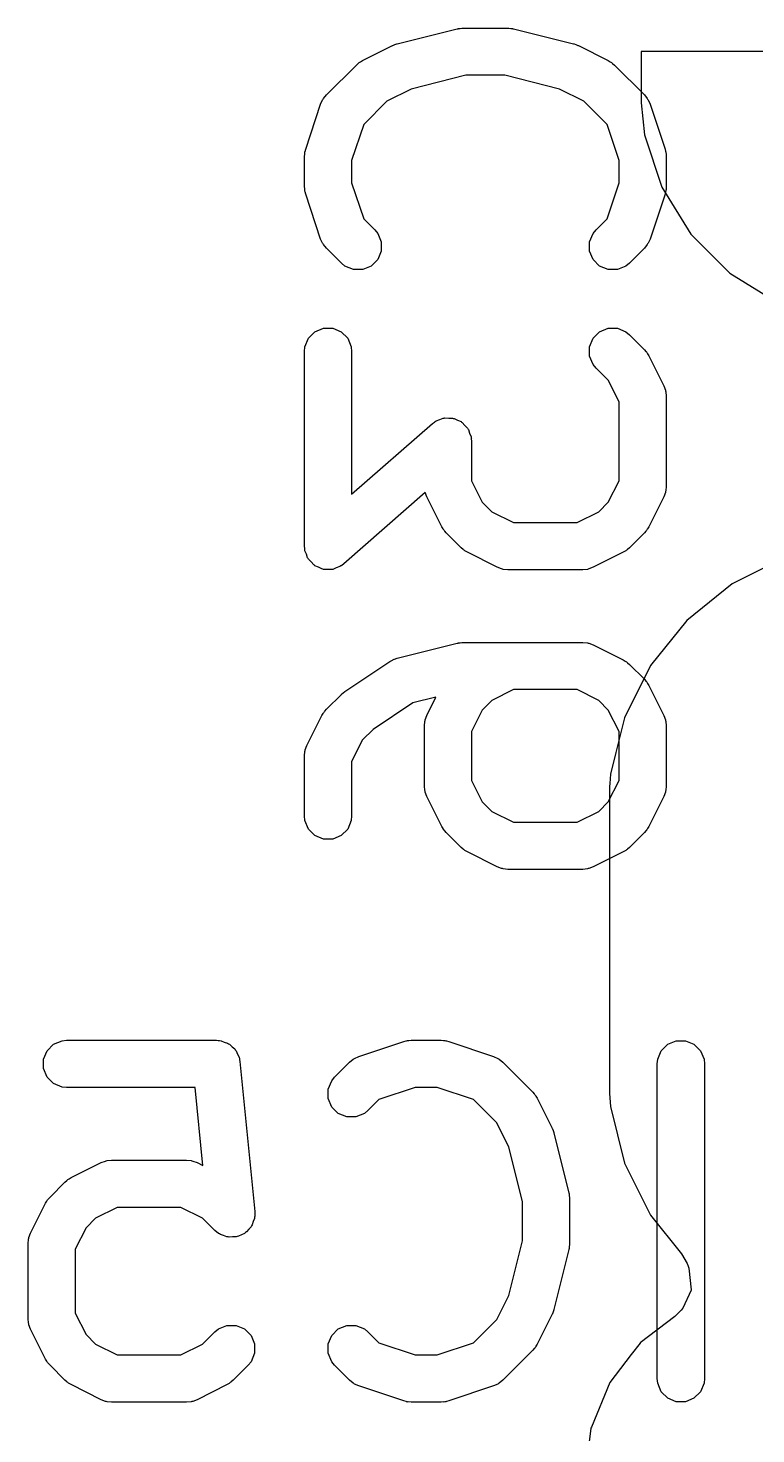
# Model space of a CAD drawing. Header units: inches. Extents: x 1.3 to 5.24, y -7.03 to -1.12.
# Drawn here: x 2.0926 to 2.1836, y -5.7729 to -5.597 of the extents above; entities that cross this region are included whole.
import ezdxf

# ---------------------------------------------------------------- set-up
doc = ezdxf.new("R2010")
doc.units = ezdxf.units.IN
doc.header["$MEASUREMENT"] = 0
doc.layers.add('B.Cu', color=153, linetype='CONTINUOUS', true_color=0x4d7fc4)
doc.layers.add('B.Silkscreen', color=31, linetype='CONTINUOUS', true_color=0xe8b2a7)

msp = doc.modelspace()

# ---------------------------------------------------------------- linework, layer by layer
at = {"layer": 'B.Cu', "linetype": 'CONTINUOUS'}
for p, q in [((2.16929, -5.5999), (2.16929, -5.6063)), ((2.18898, -5.5999), (2.16929, -5.5999)), ((2.16929, -5.6063), (2.1697, -5.61034)), ((2.1697, -5.61034), (2.1697, -5.61034)), ((2.1697, -5.61034), (2.1697, -5.61034)), ((2.1697, -5.61034), (2.17188, -5.61689)), ((2.17188, -5.61689), (2.17188, -5.61689)), ((2.17188, -5.61689), (2.1755, -5.62277)), ((2.1755, -5.62277), (2.18038, -5.62765)), ((2.18038, -5.62765), (2.18625, -5.63127)), ((2.18719, -5.66327), (2.18068, -5.6665)), ((2.18068, -5.6665), (2.175, -5.67107)), ((2.175, -5.67107), (2.17044, -5.67674)), ((2.175, -5.67107), (2.175, -5.67107)), ((2.17044, -5.67674), (2.16721, -5.68326)), ((2.17044, -5.67674), (2.17044, -5.67674)), ((2.1672, -5.68327), (2.16613, -5.6876)), ((2.16721, -5.68326), (2.1672, -5.68327)), ((2.16613, -5.6876), (2.16545, -5.69033)), ((2.16537, -5.6915), (2.16534, -5.69187)), ((2.16545, -5.69033), (2.16537, -5.6915)), ((2.16534, -5.69192), (2.16533, -5.69197)), ((2.16533, -5.69197), (2.16533, -5.73027)), ((2.16534, -5.69187), (2.16534, -5.69192)), ((2.16533, -5.73027), (2.16545, -5.73191)), ((2.16545, -5.73191), (2.16545, -5.73191)), ((2.16545, -5.73191), (2.1672, -5.73898)), ((2.1672, -5.73898), (2.1672, -5.73898)), ((2.1672, -5.73898), (2.1672, -5.73898)), ((2.1672, -5.73898), (2.17044, -5.7455)), ((2.17044, -5.7455), (2.17433, -5.75034)), ((2.17433, -5.75034), (2.17433, -5.75034)), ((2.17433, -5.75034), (2.17504, -5.75154)), ((2.17504, -5.75154), (2.17517, -5.75186)), ((2.17517, -5.75186), (2.17527, -5.75211)), ((2.17527, -5.75211), (2.17556, -5.75484)), ((2.17556, -5.75488), (2.17451, -5.75712)), ((2.17556, -5.75484), (2.17556, -5.75488)), ((2.1735, -5.75816), (2.16916, -5.76148)), ((2.17429, -5.7574), (2.1735, -5.75816)), ((2.17451, -5.75712), (2.17429, -5.7574)), ((2.16916, -5.76149), (2.16805, -5.76294)), ((2.16916, -5.76148), (2.16916, -5.76149)), ((2.16805, -5.76294), (2.16537, -5.76642)), ((2.16805, -5.76294), (2.16805, -5.76294)), ((2.16537, -5.76642), (2.16306, -5.77201)), ((2.16537, -5.76642), (2.16537, -5.76642)), ((2.16299, -5.77217), (2.16238, -5.7768)), ((2.163, -5.77213), (2.16299, -5.77217)), ((2.16306, -5.77201), (2.163, -5.77213))]:
    msp.add_line(p, q, dxfattribs=at)
at = {"layer": 'B.Silkscreen', "linetype": 'CONTINUOUS'}
for p, q in [((2.13877, -5.59894), (2.14627, -5.59706)), ((2.14627, -5.59706), (2.14637, -5.59705)), ((2.14637, -5.59705), (2.14641, -5.59703)), ((2.14641, -5.59703), (2.14662, -5.59701)), ((2.14662, -5.59701), (2.14684, -5.59698)), ((2.14684, -5.59698), (2.14688, -5.59698)), ((2.14688, -5.59698), (2.14698, -5.59697)), ((2.14698, -5.59697), (2.15261, -5.59697)), ((2.15261, -5.59697), (2.15271, -5.59698)), ((2.15271, -5.59698), (2.15275, -5.59698)), ((2.15275, -5.59698), (2.15297, -5.59701)), ((2.15297, -5.59701), (2.15318, -5.59703)), ((2.15318, -5.59703), (2.15322, -5.59705)), ((2.15322, -5.59705), (2.15332, -5.59706)), ((2.15332, -5.59706), (2.16082, -5.59894)), ((2.13441, -5.60103), (2.13816, -5.59916)), ((2.13816, -5.59916), (2.13821, -5.59914)), ((2.13821, -5.59914), (2.13822, -5.59913)), ((2.13822, -5.59913), (2.13847, -5.59904)), ((2.13847, -5.59904), (2.1387, -5.59895)), ((2.1387, -5.59895), (2.13873, -5.59895)), ((2.13873, -5.59895), (2.13877, -5.59894)), ((2.16082, -5.59894), (2.16087, -5.59895)), ((2.16087, -5.59895), (2.16089, -5.59895)), ((2.16089, -5.59895), (2.16113, -5.59904)), ((2.16113, -5.59904), (2.16137, -5.59913)), ((2.16137, -5.59913), (2.16139, -5.59914)), ((2.16139, -5.59914), (2.16143, -5.59916)), ((2.16143, -5.59916), (2.16518, -5.60103)), ((2.1299, -5.60534), (2.13365, -5.60159)), ((2.13365, -5.60159), (2.13387, -5.6014)), ((2.13387, -5.6014), (2.13392, -5.60134)), ((2.13392, -5.60134), (2.13401, -5.60129)), ((2.13401, -5.60129), (2.13409, -5.60122)), ((2.13409, -5.60122), (2.13417, -5.60119)), ((2.13417, -5.60119), (2.13441, -5.60103)), ((2.16518, -5.60103), (2.16543, -5.60119)), ((2.16543, -5.60119), (2.1655, -5.60122)), ((2.1655, -5.60122), (2.16558, -5.60129)), ((2.16558, -5.60129), (2.16567, -5.60134)), ((2.16567, -5.60134), (2.16572, -5.6014)), ((2.16572, -5.6014), (2.16594, -5.60159)), ((2.16594, -5.60159), (2.16969, -5.60534)), ((2.14735, -5.60288), (2.14052, -5.60459)), ((2.15224, -5.60288), (2.14735, -5.60288)), ((2.15908, -5.60459), (2.15224, -5.60288)), ((2.12953, -5.60578), (2.1299, -5.60534)), ((2.14052, -5.60459), (2.13748, -5.6061)), ((2.16211, -5.6061), (2.15908, -5.60459)), ((2.16969, -5.60534), (2.17006, -5.60578)), ((2.12731, -5.61211), (2.12918, -5.60649)), ((2.12918, -5.60649), (2.12942, -5.60596)), ((2.12942, -5.60596), (2.12949, -5.60588)), ((2.12949, -5.60588), (2.12953, -5.60578)), ((2.13748, -5.6061), (2.13457, -5.60902)), ((2.16503, -5.60902), (2.16211, -5.6061)), ((2.17006, -5.60578), (2.1701, -5.60588)), ((2.1701, -5.60588), (2.17017, -5.60596)), ((2.17017, -5.60596), (2.17041, -5.60649)), ((2.17041, -5.60649), (2.17228, -5.61211)), ((2.13457, -5.60902), (2.13306, -5.61353)), ((2.16653, -5.61353), (2.16503, -5.60902)), ((2.1272, -5.61258), (2.12721, -5.61247)), ((2.12721, -5.61247), (2.12724, -5.6124)), ((2.12724, -5.6124), (2.12731, -5.61211)), ((2.17228, -5.61211), (2.17235, -5.6124)), ((2.17235, -5.6124), (2.17238, -5.61247)), ((2.17238, -5.61247), (2.17239, -5.61258)), ((2.12716, -5.61305), (2.12719, -5.61276)), ((2.12716, -5.6168), (2.12716, -5.61305)), ((2.12718, -5.61268), (2.1272, -5.61258)), ((2.12719, -5.61276), (2.12718, -5.61268)), ((2.13306, -5.61353), (2.13306, -5.61632)), ((2.16653, -5.61632), (2.16653, -5.61353)), ((2.17239, -5.61258), (2.17241, -5.61268)), ((2.17241, -5.61268), (2.17241, -5.61276)), ((2.17241, -5.61276), (2.17243, -5.61305)), ((2.17243, -5.61305), (2.17243, -5.6168)), ((2.12719, -5.61709), (2.12716, -5.6168)), ((2.12718, -5.61717), (2.12719, -5.61709)), ((2.1272, -5.61727), (2.12718, -5.61717)), ((2.12721, -5.61737), (2.1272, -5.61727)), ((2.12724, -5.61745), (2.12721, -5.61737)), ((2.12731, -5.61773), (2.12724, -5.61745)), ((2.12918, -5.62336), (2.12731, -5.61773)), ((2.13306, -5.61632), (2.13457, -5.62083)), ((2.16503, -5.62083), (2.16653, -5.61632)), ((2.17228, -5.61773), (2.17041, -5.62336)), ((2.17235, -5.61745), (2.17228, -5.61773)), ((2.17238, -5.61737), (2.17235, -5.61745)), ((2.17239, -5.61727), (2.17238, -5.61737)), ((2.17241, -5.61717), (2.17239, -5.61727)), ((2.17243, -5.6168), (2.17241, -5.61709)), ((2.17241, -5.61709), (2.17241, -5.61717)), ((2.13457, -5.62083), (2.13595, -5.62221)), ((2.16364, -5.62221), (2.16503, -5.62083)), ((2.13595, -5.62221), (2.13632, -5.62266)), ((2.13632, -5.62266), (2.13676, -5.62372)), ((2.16284, -5.62372), (2.16328, -5.62266)), ((2.16328, -5.62266), (2.16364, -5.62221)), ((2.12942, -5.62388), (2.12918, -5.62336)), ((2.12949, -5.62396), (2.12942, -5.62388)), ((2.12953, -5.62406), (2.12949, -5.62396)), ((2.1299, -5.62451), (2.12953, -5.62406)), ((2.13177, -5.62638), (2.1299, -5.62451)), ((2.13676, -5.62372), (2.13676, -5.62487)), ((2.16284, -5.62487), (2.16284, -5.62372)), ((2.16969, -5.62451), (2.16782, -5.62638)), ((2.17006, -5.62406), (2.16969, -5.62451)), ((2.1701, -5.62396), (2.17006, -5.62406)), ((2.17017, -5.62388), (2.1701, -5.62396)), ((2.17041, -5.62336), (2.17017, -5.62388)), ((2.13222, -5.62675), (2.13177, -5.62638)), ((2.13632, -5.62594), (2.1355, -5.62675)), ((2.13676, -5.62487), (2.13632, -5.62594)), ((2.16328, -5.62594), (2.16284, -5.62487)), ((2.16409, -5.62675), (2.16328, -5.62594)), ((2.16782, -5.62638), (2.16737, -5.62675)), ((2.13328, -5.62719), (2.13222, -5.62675)), ((2.13444, -5.62719), (2.13328, -5.62719)), ((2.1355, -5.62675), (2.13444, -5.62719)), ((2.16516, -5.62719), (2.16409, -5.62675)), ((2.16631, -5.62719), (2.16516, -5.62719)), ((2.16737, -5.62675), (2.16631, -5.62719)), ((2.12766, -5.63578), (2.12847, -5.63497)), ((2.12847, -5.63497), (2.12953, -5.63452)), ((2.12953, -5.63452), (2.13069, -5.63452)), ((2.13069, -5.63452), (2.13175, -5.63497)), ((2.13175, -5.63497), (2.13257, -5.63578)), ((2.16328, -5.63578), (2.16409, -5.63497)), ((2.16409, -5.63497), (2.16516, -5.63452)), ((2.16516, -5.63452), (2.16631, -5.63452)), ((2.16631, -5.63452), (2.16737, -5.63497)), ((2.16737, -5.63497), (2.16782, -5.63533)), ((2.16782, -5.63533), (2.16969, -5.63721)), ((2.12716, -5.63742), (2.12721, -5.63684)), ((2.12721, -5.63684), (2.12766, -5.63578)), ((2.13257, -5.63578), (2.13301, -5.63684)), ((2.13301, -5.63684), (2.13306, -5.63742)), ((2.16284, -5.63684), (2.16328, -5.63578)), ((2.16284, -5.638), (2.16284, -5.63684)), ((2.12716, -5.66179), (2.12716, -5.63742)), ((2.13306, -5.63742), (2.13306, -5.65529)), ((2.16328, -5.63906), (2.16284, -5.638)), ((2.16969, -5.63721), (2.16988, -5.63743)), ((2.16988, -5.63743), (2.16994, -5.63748)), ((2.16994, -5.63748), (2.16999, -5.63757)), ((2.16999, -5.63757), (2.17006, -5.63765)), ((2.17006, -5.63765), (2.17009, -5.63773)), ((2.17009, -5.63773), (2.17025, -5.63797)), ((2.17025, -5.63797), (2.17212, -5.64172)), ((2.16364, -5.63951), (2.16328, -5.63906)), ((2.16518, -5.64104), (2.16364, -5.63951)), ((2.16653, -5.64374), (2.16518, -5.64104)), ((2.17212, -5.64172), (2.17233, -5.64226)), ((2.17233, -5.64226), (2.17234, -5.64237)), ((2.17234, -5.64237), (2.17238, -5.64247)), ((2.16653, -5.6536), (2.16653, -5.64374)), ((2.17238, -5.64247), (2.17243, -5.64304)), ((2.17243, -5.64304), (2.17243, -5.65429)), ((2.14364, -5.64611), (2.14409, -5.64596)), ((2.14409, -5.64596), (2.14453, -5.64577)), ((2.14453, -5.64577), (2.14463, -5.64577)), ((2.14463, -5.64577), (2.14473, -5.64574)), ((2.14473, -5.64574), (2.14521, -5.64577)), ((2.14521, -5.64577), (2.14569, -5.64577)), ((2.14569, -5.64577), (2.14578, -5.64581)), ((2.14578, -5.64581), (2.14588, -5.64582)), ((2.14588, -5.64582), (2.14631, -5.64603)), ((2.13306, -5.65529), (2.14316, -5.64645)), ((2.14316, -5.64645), (2.14341, -5.64627)), ((2.14341, -5.64627), (2.14347, -5.64621)), ((2.14347, -5.64621), (2.14352, -5.64619)), ((2.14352, -5.64619), (2.14364, -5.64611)), ((2.14631, -5.64603), (2.14675, -5.64621)), ((2.14675, -5.64621), (2.14682, -5.64628)), ((2.14682, -5.64628), (2.14691, -5.64633)), ((2.14691, -5.64633), (2.14723, -5.64669)), ((2.14723, -5.64669), (2.14756, -5.64703)), ((2.14756, -5.64703), (2.1476, -5.64712)), ((2.1476, -5.64712), (2.14767, -5.6472)), ((2.14767, -5.6472), (2.14782, -5.64765)), ((2.14782, -5.64765), (2.14801, -5.64809)), ((2.14801, -5.64809), (2.14802, -5.64823)), ((2.14802, -5.64823), (2.14804, -5.64829)), ((2.14804, -5.64829), (2.14803, -5.64836)), ((2.14803, -5.64836), (2.14806, -5.64867)), ((2.14806, -5.64867), (2.14806, -5.6536)), ((2.14806, -5.6536), (2.14941, -5.65629)), ((2.16518, -5.65629), (2.16653, -5.6536)), ((2.17243, -5.65429), (2.17238, -5.65487)), ((2.14226, -5.65508), (2.13206, -5.66401)), ((2.14247, -5.65561), (2.14226, -5.65508)), ((2.14434, -5.65936), (2.14247, -5.65561)), ((2.14941, -5.65629), (2.15061, -5.65749)), ((2.16398, -5.65749), (2.16518, -5.65629)), ((2.17212, -5.65561), (2.17025, -5.65936)), ((2.17233, -5.65507), (2.17212, -5.65561)), ((2.17234, -5.65497), (2.17233, -5.65507)), ((2.17238, -5.65487), (2.17234, -5.65497)), ((2.15061, -5.65749), (2.15331, -5.65884)), ((2.16128, -5.65884), (2.16398, -5.65749)), ((2.1445, -5.65961), (2.14434, -5.65936)), ((2.14453, -5.65968), (2.1445, -5.65961)), ((2.1446, -5.65976), (2.14453, -5.65968)), ((2.14465, -5.65985), (2.1446, -5.65976)), ((2.14471, -5.6599), (2.14465, -5.65985)), ((2.1449, -5.66013), (2.14471, -5.6599)), ((2.15331, -5.65884), (2.16128, -5.65884)), ((2.16988, -5.6599), (2.16969, -5.66013)), ((2.16994, -5.65985), (2.16988, -5.6599)), ((2.16999, -5.65976), (2.16994, -5.65985)), ((2.17006, -5.65968), (2.16999, -5.65976)), ((2.17009, -5.65961), (2.17006, -5.65968)), ((2.17025, -5.65936), (2.17009, -5.65961)), ((2.12719, -5.6621), (2.12716, -5.66179)), ((2.14677, -5.66201), (2.1449, -5.66013)), ((2.16969, -5.66013), (2.16782, -5.66201)), ((2.12718, -5.66217), (2.12719, -5.6621)), ((2.1272, -5.66223), (2.12718, -5.66217)), ((2.12721, -5.66237), (2.1272, -5.66223)), ((2.1274, -5.66281), (2.12721, -5.66237)), ((2.12755, -5.66327), (2.1274, -5.66281)), ((2.12762, -5.66334), (2.12755, -5.66327)), ((2.12766, -5.66343), (2.12762, -5.66334)), ((2.12799, -5.66377), (2.12766, -5.66343)), ((2.147, -5.66219), (2.14677, -5.66201)), ((2.14705, -5.66225), (2.147, -5.66219)), ((2.14714, -5.66231), (2.14705, -5.66225)), ((2.14722, -5.66237), (2.14714, -5.66231)), ((2.14729, -5.6624), (2.14722, -5.66237)), ((2.14754, -5.66256), (2.14729, -5.6624)), ((2.15129, -5.66443), (2.14754, -5.66256)), ((2.16705, -5.66256), (2.1633, -5.66443)), ((2.1673, -5.6624), (2.16705, -5.66256)), ((2.16737, -5.66237), (2.1673, -5.6624)), ((2.16745, -5.66231), (2.16737, -5.66237)), ((2.16754, -5.66225), (2.16745, -5.66231)), ((2.16759, -5.66219), (2.16754, -5.66225)), ((2.16782, -5.66201), (2.16759, -5.66219)), ((2.12831, -5.66413), (2.12799, -5.66377)), ((2.1284, -5.66418), (2.12831, -5.66413)), ((2.12847, -5.66425), (2.1284, -5.66418)), ((2.12891, -5.66443), (2.12847, -5.66425)), ((2.12934, -5.66464), (2.12891, -5.66443)), ((2.12944, -5.66465), (2.12934, -5.66464)), ((2.12953, -5.66469), (2.12944, -5.66465)), ((2.13001, -5.66469), (2.12953, -5.66469)), ((2.13049, -5.66472), (2.13001, -5.66469)), ((2.13059, -5.66469), (2.13049, -5.66472)), ((2.13069, -5.66469), (2.13059, -5.66469)), ((2.13113, -5.6645), (2.13069, -5.66469)), ((2.13158, -5.66435), (2.13113, -5.6645)), ((2.1317, -5.66427), (2.13158, -5.66435)), ((2.13175, -5.66425), (2.1317, -5.66427)), ((2.13181, -5.66419), (2.13175, -5.66425)), ((2.13206, -5.66401), (2.13181, -5.66419)), ((2.15183, -5.66464), (2.15129, -5.66443)), ((2.15193, -5.66465), (2.15183, -5.66464)), ((2.15203, -5.66469), (2.15193, -5.66465)), ((2.15261, -5.66474), (2.15203, -5.66469)), ((2.16198, -5.66474), (2.15261, -5.66474)), ((2.16256, -5.66469), (2.16198, -5.66474)), ((2.16266, -5.66465), (2.16256, -5.66469)), ((2.16276, -5.66464), (2.16266, -5.66465)), ((2.1633, -5.66443), (2.16276, -5.66464)), ((2.13877, -5.6758), (2.14627, -5.67393)), ((2.14627, -5.67393), (2.14637, -5.67391)), ((2.14637, -5.67391), (2.14641, -5.67389)), ((2.14641, -5.67389), (2.14662, -5.67387)), ((2.14662, -5.67387), (2.14684, -5.67384)), ((2.14684, -5.67384), (2.14688, -5.67385)), ((2.14688, -5.67385), (2.14698, -5.67384)), ((2.14698, -5.67384), (2.16198, -5.67384)), ((2.16198, -5.67384), (2.16256, -5.67389)), ((2.16256, -5.67389), (2.16266, -5.67393)), ((2.16266, -5.67393), (2.16276, -5.67394)), ((2.16276, -5.67394), (2.1633, -5.67415)), ((2.13843, -5.67592), (2.13877, -5.6758)), ((2.1633, -5.67415), (2.16705, -5.67602)), ((2.13222, -5.67996), (2.13785, -5.67621)), ((2.13785, -5.67621), (2.13816, -5.67604)), ((2.13816, -5.67604), (2.13822, -5.676)), ((2.13822, -5.676), (2.13829, -5.67597)), ((2.13829, -5.67597), (2.13836, -5.67594)), ((2.13836, -5.67594), (2.13843, -5.67592)), ((2.16705, -5.67602), (2.1673, -5.67618)), ((2.1673, -5.67618), (2.16737, -5.67621)), ((2.16737, -5.67621), (2.16745, -5.67628)), ((2.16745, -5.67628), (2.16754, -5.67633)), ((2.16754, -5.67633), (2.16759, -5.67639)), ((2.16759, -5.67639), (2.16782, -5.67658)), ((2.16782, -5.67658), (2.16969, -5.67845)), ((2.16969, -5.67845), (2.16988, -5.67868)), ((2.16988, -5.67868), (2.16994, -5.67873)), ((2.16994, -5.67873), (2.16999, -5.67882)), ((2.16999, -5.67882), (2.17006, -5.6789)), ((2.17006, -5.6789), (2.17009, -5.67897)), ((2.17009, -5.67897), (2.17025, -5.67922)), ((2.17025, -5.67922), (2.17212, -5.68297)), ((2.1299, -5.6822), (2.13177, -5.68033)), ((2.13177, -5.68032), (2.132, -5.68014)), ((2.13177, -5.68033), (2.13177, -5.68032)), ((2.13177, -5.68033), (2.13177, -5.68033)), ((2.132, -5.68014), (2.13222, -5.67996)), ((2.13222, -5.67996), (2.13222, -5.67996)), ((2.13222, -5.67996), (2.13222, -5.67996)), ((2.14361, -5.68068), (2.1407, -5.68141)), ((2.14247, -5.68297), (2.14361, -5.68068)), ((2.15061, -5.68109), (2.14941, -5.68229)), ((2.15331, -5.67974), (2.15061, -5.68109)), ((2.16128, -5.67974), (2.15331, -5.67974)), ((2.16398, -5.68109), (2.16128, -5.67974)), ((2.16518, -5.68229), (2.16398, -5.68109)), ((2.12934, -5.68297), (2.1295, -5.68272)), ((2.1295, -5.68272), (2.12953, -5.68265)), ((2.12953, -5.68265), (2.1296, -5.68257)), ((2.1296, -5.68257), (2.12965, -5.68248)), ((2.12965, -5.68248), (2.12971, -5.68243)), ((2.12971, -5.68243), (2.1299, -5.6822)), ((2.1407, -5.68141), (2.13574, -5.68471)), ((2.14941, -5.68229), (2.14806, -5.68499)), ((2.16653, -5.68499), (2.16518, -5.68229)), ((2.12747, -5.68672), (2.12934, -5.68297)), ((2.14216, -5.68429), (2.14221, -5.68371)), ((2.14216, -5.69179), (2.14216, -5.68429)), ((2.14221, -5.68371), (2.14225, -5.68362)), ((2.14225, -5.68362), (2.14226, -5.68351)), ((2.14226, -5.68351), (2.14247, -5.68297)), ((2.17212, -5.68297), (2.17233, -5.68351)), ((2.17233, -5.68351), (2.17234, -5.68362)), ((2.17234, -5.68362), (2.17238, -5.68371)), ((2.17238, -5.68371), (2.17243, -5.68429)), ((2.17243, -5.68429), (2.17243, -5.69179)), ((2.13441, -5.68604), (2.13306, -5.68874)), ((2.13574, -5.68471), (2.13441, -5.68604)), ((2.14806, -5.68499), (2.14806, -5.69109)), ((2.16653, -5.69109), (2.16653, -5.68499)), ((2.12716, -5.68804), (2.12721, -5.68746)), ((2.12716, -5.69554), (2.12716, -5.68804)), ((2.12721, -5.68746), (2.12726, -5.68736)), ((2.12726, -5.68726), (2.12747, -5.68672)), ((2.12726, -5.68736), (2.12726, -5.68726)), ((2.13306, -5.68874), (2.13306, -5.69554)), ((2.14806, -5.69109), (2.14941, -5.69379)), ((2.16518, -5.69379), (2.16653, -5.69109)), ((2.14221, -5.69236), (2.14216, -5.69179)), ((2.14225, -5.69246), (2.14221, -5.69236)), ((2.14226, -5.69257), (2.14225, -5.69246)), ((2.14247, -5.69311), (2.14226, -5.69257)), ((2.14434, -5.69686), (2.14247, -5.69311)), ((2.17212, -5.69311), (2.17025, -5.69686)), ((2.17233, -5.69257), (2.17212, -5.69311)), ((2.17234, -5.69246), (2.17233, -5.69257)), ((2.17238, -5.69236), (2.17234, -5.69246)), ((2.17243, -5.69179), (2.17238, -5.69236)), ((2.14941, -5.69379), (2.15061, -5.69499)), ((2.15061, -5.69499), (2.15331, -5.69633)), ((2.16128, -5.69633), (2.16398, -5.69499)), ((2.16398, -5.69499), (2.16518, -5.69379)), ((2.12721, -5.69611), (2.12716, -5.69554)), ((2.12766, -5.69718), (2.12721, -5.69611)), ((2.13301, -5.69611), (2.13257, -5.69718)), ((2.13306, -5.69554), (2.13301, -5.69611)), ((2.1445, -5.69711), (2.14434, -5.69686)), ((2.15331, -5.69633), (2.16128, -5.69633)), ((2.17025, -5.69686), (2.17009, -5.69711)), ((2.12847, -5.69799), (2.12766, -5.69718)), ((2.12953, -5.69843), (2.12847, -5.69799)), ((2.13069, -5.69843), (2.12953, -5.69843)), ((2.13175, -5.69799), (2.13069, -5.69843)), ((2.13257, -5.69718), (2.13175, -5.69799)), ((2.14453, -5.69718), (2.1445, -5.69711)), ((2.1446, -5.69726), (2.14453, -5.69718)), ((2.14465, -5.69735), (2.1446, -5.69726)), ((2.14471, -5.6974), (2.14465, -5.69735)), ((2.1449, -5.69763), (2.14471, -5.6974)), ((2.14677, -5.6995), (2.1449, -5.69763)), ((2.16969, -5.69763), (2.16782, -5.6995)), ((2.16988, -5.6974), (2.16969, -5.69763)), ((2.16994, -5.69735), (2.16988, -5.6974)), ((2.16999, -5.69726), (2.16994, -5.69735)), ((2.17006, -5.69718), (2.16999, -5.69726)), ((2.17009, -5.69711), (2.17006, -5.69718)), ((2.147, -5.69969), (2.14677, -5.6995)), ((2.14705, -5.69975), (2.147, -5.69969)), ((2.14714, -5.6998), (2.14705, -5.69975)), ((2.14722, -5.69987), (2.14714, -5.6998)), ((2.14729, -5.6999), (2.14722, -5.69987)), ((2.14754, -5.70005), (2.14729, -5.6999)), ((2.15129, -5.70193), (2.14754, -5.70005)), ((2.16705, -5.70005), (2.1633, -5.70193)), ((2.1673, -5.6999), (2.16705, -5.70005)), ((2.16737, -5.69987), (2.1673, -5.6999)), ((2.16745, -5.6998), (2.16737, -5.69987)), ((2.16754, -5.69975), (2.16745, -5.6998)), ((2.16759, -5.69969), (2.16754, -5.69975)), ((2.16782, -5.6995), (2.16759, -5.69969)), ((2.15183, -5.70214), (2.15129, -5.70193)), ((2.15193, -5.70214), (2.15183, -5.70214)), ((2.15203, -5.70218), (2.15193, -5.70214)), ((2.15261, -5.70224), (2.15203, -5.70218)), ((2.16198, -5.70224), (2.15261, -5.70224)), ((2.16256, -5.70218), (2.16198, -5.70224)), ((2.16266, -5.70214), (2.16256, -5.70218)), ((2.16276, -5.70214), (2.16266, -5.70214)), ((2.1633, -5.70193), (2.16276, -5.70214)), ((2.0945, -5.72599), (2.09494, -5.72493)), ((2.09494, -5.72493), (2.09575, -5.72411)), ((2.09575, -5.72411), (2.09682, -5.72367)), ((2.09682, -5.72367), (2.09739, -5.72361)), ((2.09739, -5.72361), (2.11614, -5.72361)), ((2.11614, -5.72361), (2.11635, -5.72364)), ((2.11635, -5.72364), (2.11643, -5.72363)), ((2.11643, -5.72363), (2.1165, -5.72365)), ((2.1165, -5.72365), (2.11672, -5.72367)), ((2.11672, -5.72367), (2.11712, -5.72384)), ((2.11712, -5.72384), (2.11753, -5.72396)), ((2.11753, -5.72396), (2.11764, -5.72406)), ((2.11764, -5.72406), (2.11778, -5.72411)), ((2.11778, -5.72411), (2.11809, -5.72442)), ((2.11809, -5.72442), (2.11842, -5.72469)), ((2.11842, -5.72469), (2.11849, -5.72482)), ((2.11849, -5.72482), (2.1186, -5.72493)), ((2.1186, -5.72493), (2.11876, -5.72533)), ((2.13396, -5.72564), (2.13958, -5.72377)), ((2.13958, -5.72377), (2.13987, -5.7237)), ((2.13987, -5.7237), (2.13994, -5.72367)), ((2.13994, -5.72367), (2.14004, -5.72366)), ((2.14004, -5.72366), (2.14014, -5.72364)), ((2.14014, -5.72364), (2.14022, -5.72364)), ((2.14022, -5.72364), (2.14051, -5.72361)), ((2.14051, -5.72361), (2.14426, -5.72361)), ((2.14426, -5.72361), (2.14455, -5.72364)), ((2.14455, -5.72364), (2.14463, -5.72364)), ((2.14463, -5.72364), (2.14473, -5.72366)), ((2.14473, -5.72366), (2.14484, -5.72367)), ((2.14484, -5.72367), (2.14491, -5.7237)), ((2.14491, -5.7237), (2.1452, -5.72377)), ((2.1452, -5.72377), (2.15082, -5.72564)), ((2.17136, -5.72599), (2.1718, -5.72493)), ((2.1718, -5.72493), (2.17262, -5.72411)), ((2.17262, -5.72411), (2.17368, -5.72367)), ((2.17368, -5.72367), (2.17484, -5.72367)), ((2.17484, -5.72367), (2.1759, -5.72411)), ((2.1759, -5.72411), (2.17671, -5.72493)), ((2.17671, -5.72493), (2.17716, -5.72599)), ((2.0945, -5.72714), (2.0945, -5.72599)), ((2.11876, -5.72533), (2.11897, -5.72571)), ((2.11897, -5.72571), (2.11901, -5.72592)), ((2.11901, -5.72592), (2.11904, -5.72599)), ((2.11904, -5.72599), (2.11904, -5.72606)), ((2.11904, -5.72606), (2.11908, -5.72627)), ((2.11908, -5.72627), (2.12095, -5.74502)), ((2.13093, -5.72823), (2.1328, -5.72635)), ((2.1328, -5.72635), (2.13325, -5.72599)), ((2.13325, -5.72599), (2.13335, -5.72595)), ((2.13335, -5.72595), (2.13343, -5.72588)), ((2.13343, -5.72588), (2.13396, -5.72564)), ((2.15082, -5.72564), (2.15135, -5.72588)), ((2.15135, -5.72588), (2.15143, -5.72595)), ((2.15143, -5.72595), (2.15153, -5.72599)), ((2.15153, -5.72599), (2.15198, -5.72635)), ((2.15198, -5.72635), (2.15572, -5.7301)), ((2.17131, -5.72657), (2.17136, -5.72599)), ((2.17131, -5.76594), (2.17131, -5.72657)), ((2.17716, -5.72599), (2.17721, -5.72657)), ((2.17721, -5.72657), (2.17721, -5.76594)), ((2.09494, -5.72821), (2.0945, -5.72714)), ((2.09575, -5.72902), (2.09494, -5.72821)), ((2.13056, -5.72868), (2.13093, -5.72823)), ((2.09682, -5.72946), (2.09575, -5.72902)), ((2.09739, -5.72952), (2.09682, -5.72946)), ((2.11347, -5.72952), (2.09739, -5.72952)), ((2.11445, -5.73929), (2.11347, -5.72952)), ((2.13012, -5.72974), (2.13056, -5.72868)), ((2.13012, -5.73089), (2.13012, -5.72974)), ((2.14099, -5.72952), (2.13648, -5.73102)), ((2.14378, -5.72952), (2.14099, -5.72952)), ((2.14829, -5.73102), (2.14378, -5.72952)), ((2.15572, -5.7301), (2.15591, -5.73033)), ((2.15591, -5.73033), (2.15597, -5.73038)), ((2.15597, -5.73038), (2.15603, -5.73047)), ((2.13056, -5.73196), (2.13012, -5.73089)), ((2.13137, -5.73277), (2.13056, -5.73196)), ((2.13648, -5.73102), (2.1351, -5.73241)), ((2.15121, -5.73394), (2.14829, -5.73102)), ((2.15603, -5.73047), (2.15609, -5.73055)), ((2.15609, -5.73055), (2.15612, -5.73062)), ((2.15612, -5.73062), (2.15628, -5.73087)), ((2.15628, -5.73087), (2.15815, -5.73462)), ((2.13244, -5.73321), (2.13137, -5.73277)), ((2.13359, -5.73321), (2.13244, -5.73321)), ((2.13466, -5.73277), (2.13359, -5.73321)), ((2.1351, -5.73241), (2.13466, -5.73277)), ((2.15273, -5.73697), (2.15121, -5.73394)), ((2.15815, -5.73462), (2.15817, -5.73466)), ((2.15817, -5.73466), (2.15818, -5.73468)), ((2.15818, -5.73468), (2.15827, -5.73492)), ((2.15827, -5.73492), (2.15836, -5.73516)), ((2.15836, -5.73516), (2.15836, -5.73518)), ((2.15836, -5.73518), (2.15838, -5.73523)), ((2.15838, -5.73523), (2.16025, -5.74272)), ((2.15443, -5.7438), (2.15273, -5.73697)), ((2.09795, -5.7408), (2.1017, -5.73892)), ((2.1017, -5.73892), (2.10224, -5.73872)), ((2.10224, -5.73872), (2.10234, -5.73871)), ((2.10234, -5.73871), (2.10244, -5.73867)), ((2.10244, -5.73867), (2.10302, -5.73861)), ((2.10302, -5.73861), (2.11239, -5.73861)), ((2.11239, -5.73861), (2.11297, -5.73867)), ((2.11297, -5.73867), (2.11307, -5.73871)), ((2.11307, -5.73871), (2.11317, -5.73872)), ((2.11317, -5.73872), (2.11371, -5.73892)), ((2.11371, -5.73892), (2.11445, -5.73929)), ((2.0977, -5.74096), (2.09795, -5.7408)), ((2.09531, -5.74323), (2.09718, -5.74135)), ((2.09718, -5.74135), (2.09741, -5.74117)), ((2.09741, -5.74117), (2.09746, -5.74111)), ((2.09746, -5.74111), (2.09755, -5.74105)), ((2.09755, -5.74105), (2.09763, -5.74099)), ((2.09763, -5.74099), (2.0977, -5.74096)), ((2.09288, -5.74774), (2.09475, -5.74399)), ((2.09475, -5.74399), (2.09491, -5.74375)), ((2.09491, -5.74375), (2.09494, -5.74367)), ((2.09494, -5.74367), (2.09501, -5.74359)), ((2.09501, -5.74359), (2.09506, -5.7435)), ((2.09506, -5.7435), (2.09512, -5.74345)), ((2.09512, -5.74345), (2.09531, -5.74323)), ((2.15443, -5.7487), (2.15443, -5.7438)), ((2.16025, -5.74272), (2.16027, -5.74282)), ((2.16027, -5.74282), (2.16028, -5.74286)), ((2.16028, -5.74286), (2.1603, -5.74308)), ((2.1603, -5.74308), (2.16034, -5.7433)), ((2.16034, -5.7433), (2.16033, -5.74334)), ((2.16033, -5.74334), (2.16034, -5.74344)), ((2.16034, -5.74344), (2.16034, -5.74906)), ((2.10102, -5.74587), (2.09982, -5.74706)), ((2.10372, -5.74452), (2.10102, -5.74587)), ((2.1117, -5.74452), (2.10372, -5.74452)), ((2.11439, -5.74587), (2.1117, -5.74452)), ((2.11593, -5.7474), (2.11439, -5.74587)), ((2.12091, -5.74589), (2.12075, -5.74629)), ((2.12096, -5.7456), (2.12091, -5.74574)), ((2.12091, -5.74574), (2.12091, -5.74589)), ((2.12095, -5.74502), (2.12096, -5.7456)), ((2.09267, -5.74828), (2.09288, -5.74774)), ((2.09982, -5.74706), (2.09847, -5.74976)), ((2.11638, -5.74777), (2.11593, -5.7474)), ((2.11651, -5.74783), (2.11638, -5.74777)), ((2.11663, -5.74792), (2.11651, -5.74783)), ((2.11704, -5.74805), (2.11663, -5.74792)), ((2.11926, -5.74794), (2.11888, -5.74814)), ((2.11966, -5.74777), (2.11926, -5.74794)), ((2.11976, -5.74767), (2.11966, -5.74777)), ((2.11989, -5.74759), (2.11976, -5.74767)), ((2.12017, -5.74726), (2.11989, -5.74759)), ((2.12047, -5.74696), (2.12017, -5.74726)), ((2.12053, -5.74682), (2.12047, -5.74696)), ((2.12062, -5.7467), (2.12053, -5.74682)), ((2.12075, -5.74629), (2.12062, -5.7467)), ((2.09257, -5.74906), (2.09262, -5.74849)), ((2.09257, -5.75844), (2.09257, -5.74906)), ((2.09262, -5.74849), (2.09266, -5.74839)), ((2.09266, -5.74839), (2.09267, -5.74828)), ((2.11744, -5.74821), (2.11704, -5.74805)), ((2.11759, -5.74821), (2.11744, -5.74821)), ((2.11773, -5.74825), (2.11759, -5.74821)), ((2.11816, -5.74821), (2.11773, -5.74825)), ((2.11859, -5.74821), (2.11816, -5.74821)), ((2.11873, -5.74815), (2.11859, -5.74821)), ((2.11888, -5.74814), (2.11873, -5.74815)), ((2.15273, -5.75553), (2.15443, -5.7487)), ((2.16027, -5.74968), (2.16025, -5.74978)), ((2.16028, -5.74964), (2.16027, -5.74968)), ((2.1603, -5.74942), (2.16028, -5.74964)), ((2.16034, -5.74921), (2.1603, -5.74942)), ((2.16034, -5.74906), (2.16033, -5.74917)), ((2.16033, -5.74917), (2.16034, -5.74921)), ((2.09847, -5.74976), (2.09847, -5.75774)), ((2.16025, -5.74978), (2.15838, -5.75728)), ((2.15121, -5.75856), (2.15273, -5.75553)), ((2.09262, -5.75901), (2.09257, -5.75844)), ((2.09847, -5.75774), (2.09982, -5.76044)), ((2.15815, -5.75788), (2.15628, -5.76163)), ((2.15817, -5.75784), (2.15815, -5.75788)), ((2.15818, -5.75783), (2.15817, -5.75784)), ((2.15827, -5.75758), (2.15818, -5.75783)), ((2.15836, -5.75734), (2.15827, -5.75758)), ((2.15838, -5.75728), (2.15836, -5.75732)), ((2.15836, -5.75732), (2.15836, -5.75734)), ((2.09266, -5.75911), (2.09262, -5.75901)), ((2.09267, -5.75922), (2.09266, -5.75911)), ((2.09288, -5.75976), (2.09267, -5.75922)), ((2.09475, -5.76351), (2.09288, -5.75976)), ((2.11439, -5.76164), (2.11593, -5.7601)), ((2.11593, -5.7601), (2.11638, -5.75973)), ((2.11638, -5.75973), (2.11744, -5.75929)), ((2.11744, -5.75929), (2.11859, -5.75929)), ((2.11859, -5.75929), (2.11966, -5.75973)), ((2.11966, -5.75973), (2.12047, -5.76055)), ((2.13056, -5.76055), (2.13137, -5.75973)), ((2.13137, -5.75973), (2.13244, -5.75929)), ((2.13244, -5.75929), (2.13359, -5.75929)), ((2.13359, -5.75929), (2.13466, -5.75973)), ((2.13466, -5.75973), (2.1351, -5.7601)), ((2.1351, -5.7601), (2.13648, -5.76148)), ((2.14829, -5.76148), (2.15121, -5.75856)), ((2.09982, -5.76044), (2.10102, -5.76164)), ((2.10102, -5.76164), (2.10372, -5.76298)), ((2.1117, -5.76298), (2.11439, -5.76164)), ((2.12047, -5.76055), (2.12091, -5.76161)), ((2.12091, -5.76161), (2.12091, -5.76276)), ((2.13012, -5.76161), (2.13056, -5.76055)), ((2.13012, -5.76276), (2.13012, -5.76161)), ((2.13648, -5.76148), (2.14099, -5.76298)), ((2.14378, -5.76298), (2.14829, -5.76148)), ((2.15603, -5.76203), (2.15597, -5.76212)), ((2.15609, -5.76195), (2.15603, -5.76203)), ((2.15612, -5.76188), (2.15609, -5.76195)), ((2.15628, -5.76163), (2.15612, -5.76188)), ((2.09491, -5.76376), (2.09475, -5.76351)), ((2.09494, -5.76383), (2.09491, -5.76376)), ((2.10372, -5.76298), (2.1117, -5.76298)), ((2.12091, -5.76276), (2.12047, -5.76383)), ((2.13056, -5.76383), (2.13012, -5.76276)), ((2.14099, -5.76298), (2.14378, -5.76298)), ((2.15572, -5.7624), (2.15198, -5.76615)), ((2.15591, -5.76217), (2.15572, -5.7624)), ((2.15597, -5.76212), (2.15591, -5.76217)), ((2.09501, -5.76391), (2.09494, -5.76383)), ((2.09506, -5.764), (2.09501, -5.76391)), ((2.09512, -5.76405), (2.09506, -5.764)), ((2.09531, -5.76428), (2.09512, -5.76405)), ((2.09718, -5.76615), (2.09531, -5.76428)), ((2.1201, -5.76428), (2.11823, -5.76615)), ((2.12047, -5.76383), (2.1201, -5.76428)), ((2.13093, -5.76428), (2.13056, -5.76383)), ((2.1328, -5.76615), (2.13093, -5.76428)), ((2.09741, -5.76634), (2.09718, -5.76615)), ((2.09746, -5.7664), (2.09741, -5.76634)), ((2.09755, -5.76645), (2.09746, -5.7664)), ((2.09763, -5.76652), (2.09755, -5.76645)), ((2.0977, -5.76655), (2.09763, -5.76652)), ((2.09795, -5.7667), (2.0977, -5.76655)), ((2.1017, -5.76858), (2.09795, -5.7667)), ((2.11746, -5.7667), (2.11371, -5.76858)), ((2.11771, -5.76655), (2.11746, -5.7667)), ((2.11778, -5.76652), (2.11771, -5.76655)), ((2.11786, -5.76645), (2.11778, -5.76652)), ((2.11795, -5.7664), (2.11786, -5.76645)), ((2.118, -5.76634), (2.11795, -5.7664)), ((2.11823, -5.76615), (2.118, -5.76634)), ((2.13325, -5.76652), (2.1328, -5.76615)), ((2.13335, -5.76656), (2.13325, -5.76652)), ((2.13343, -5.76663), (2.13335, -5.76656)), ((2.13396, -5.76686), (2.13343, -5.76663)), ((2.13958, -5.76874), (2.13396, -5.76686)), ((2.15082, -5.76686), (2.1452, -5.76874)), ((2.15135, -5.76663), (2.15082, -5.76686)), ((2.15143, -5.76656), (2.15135, -5.76663)), ((2.15153, -5.76652), (2.15143, -5.76656)), ((2.15198, -5.76615), (2.15153, -5.76652)), ((2.17136, -5.76651), (2.17131, -5.76594)), ((2.1718, -5.76758), (2.17136, -5.76651)), ((2.17716, -5.76651), (2.17671, -5.76758)), ((2.17721, -5.76594), (2.17716, -5.76651)), ((2.10224, -5.76879), (2.1017, -5.76858)), ((2.10234, -5.76879), (2.10224, -5.76879)), ((2.10244, -5.76883), (2.10234, -5.76879)), ((2.10302, -5.76889), (2.10244, -5.76883)), ((2.11239, -5.76889), (2.10302, -5.76889)), ((2.11297, -5.76883), (2.11239, -5.76889)), ((2.11307, -5.76879), (2.11297, -5.76883)), ((2.11317, -5.76879), (2.11307, -5.76879)), ((2.11371, -5.76858), (2.11317, -5.76879)), ((2.13987, -5.7688), (2.13958, -5.76874)), ((2.13994, -5.76883), (2.13987, -5.7688)), ((2.14004, -5.76884), (2.13994, -5.76883)), ((2.14014, -5.76887), (2.14004, -5.76884)), ((2.14022, -5.76886), (2.14014, -5.76887)), ((2.14051, -5.76889), (2.14022, -5.76886)), ((2.14426, -5.76889), (2.14051, -5.76889)), ((2.14455, -5.76886), (2.14426, -5.76889)), ((2.14463, -5.76887), (2.14455, -5.76886)), ((2.14473, -5.76884), (2.14463, -5.76887)), ((2.14484, -5.76883), (2.14473, -5.76884)), ((2.14491, -5.7688), (2.14484, -5.76883)), ((2.1452, -5.76874), (2.14491, -5.7688)), ((2.17262, -5.76839), (2.1718, -5.76758)), ((2.17368, -5.76883), (2.17262, -5.76839)), ((2.17484, -5.76883), (2.17368, -5.76883)), ((2.1759, -5.76839), (2.17484, -5.76883)), ((2.17671, -5.76758), (2.1759, -5.76839))]:
    msp.add_line(p, q, dxfattribs=at)

doc.saveas('drawing.dxf')
